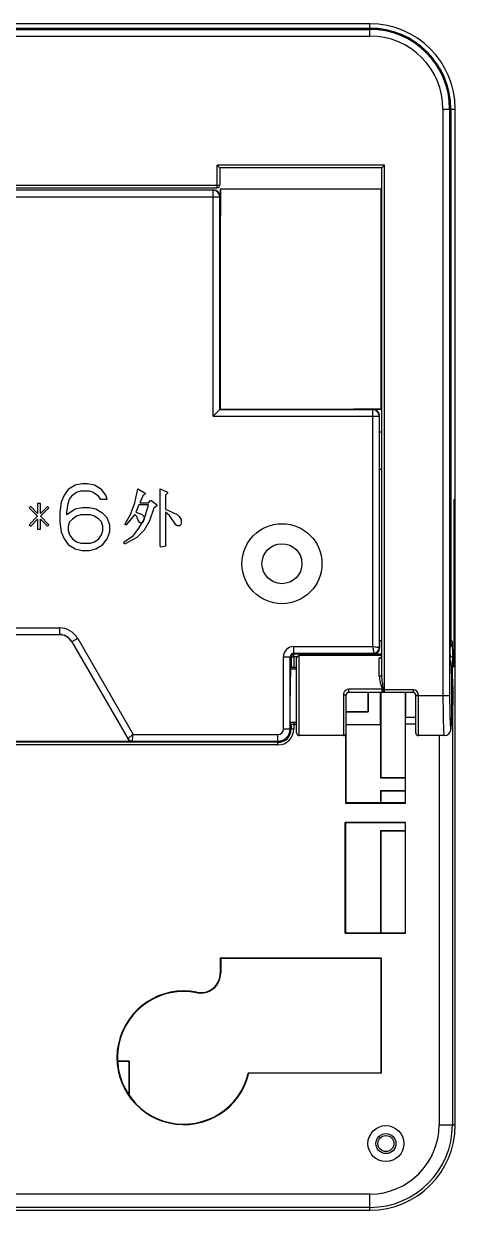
# Model space of a CAD drawing. Header units: millimetres. Extents: x -49 to 349, y -4 to 205.
# Drawn here: x 316.5 to 348.9, y 60.2 to 149.2 of the extents above; entities that cross this region are included whole.
import ezdxf

# ---------------------------------------------------------------- set-up
doc = ezdxf.new("R2010")
doc.units = ezdxf.units.MM
doc.header["$LTSCALE"] = 16.335
doc.layers.get('0').update_dxf_attribs({"linetype": 'CONTINUOUS'})
doc.layers.add('INTFCLR_7', color=7, linetype='CONTINUOUS')

msp = doc.modelspace()

# ---------------------------------------------------------------- linework, layer by layer
at = {"color": 7, "linetype": 'Continuous'}
for p, q in [((266.296, 148.907), (342.496, 148.907)), ((266.296, 148.82), (342.496, 148.82)), ((342.496, 148.855), (312.397, 148.855)), ((342.496, 149.243), (314.396, 149.243)), ((342.496, 148.32), (342.496, 149.243)), ((266.296, 148.32), (342.496, 148.32)), ((347.973, 142.843), (348.896, 142.843)), ((347.973, 142.843), (347.973, 98.843)), ((348.473, 142.843), (348.473, 98.843)), ((348.508, 101.883), (348.508, 142.843)), ((348.56, 142.843), (348.56, 102.987)), ((348.896, 66.643), (348.896, 142.843)), ((343.596, 138.643), (331.034, 138.643)), ((331.034, 136.943), (331.034, 138.643)), ((331.234, 138.443), (331.034, 138.643)), ((343.396, 138.443), (331.234, 138.443)), ((331.234, 138.443), (331.234, 137.143)), ((343.596, 138.643), (343.396, 138.443)), ((343.396, 100.392), (343.396, 138.443)), ((343.596, 99.089), (343.596, 138.643)), ((268.496, 137.143), (331.234, 137.143)), ((268.496, 136.943), (331.034, 136.943)), ((268.506, 136.783), (330.761, 136.783)), ((330.735, 136.757), (268.506, 136.757)), ((268.506, 136.257), (331.234, 136.257)), ((330.735, 119.803), (330.735, 136.757)), ((331.234, 120.303), (331.234, 136.257)), ((331.261, 136.865), (343.303, 136.865)), ((331.261, 136.865), (331.261, 136.283)), ((331.282, 136.844), (331.282, 134.863)), ((343.303, 136.865), (343.303, 120.329)), ((331.282, 134.863), (331.263, 134.844)), ((331.263, 134.844), (331.263, 120.331)), ((331.234, 120.303), (330.735, 119.803)), ((331.234, 120.303), (342.694, 120.303)), ((331.263, 120.331), (341.282, 120.331)), ((341.301, 120.35), (341.282, 120.331)), ((341.301, 120.35), (343.282, 120.35)), ((342.694, 120.303), (342.694, 102.53)), ((342.721, 120.329), (343.303, 120.329)), ((330.735, 119.803), (343.194, 119.803)), ((343.194, 119.803), (343.194, 102.443)), ((343.221, 102.987), (343.221, 119.829)), ((343.221, 118.643), (343.396, 118.643)), ((343.221, 115.843), (343.396, 115.843)), ((348.875, 113.553), (348.809, 113.553)), ((348.809, 101.003), (348.809, 113.553)), ((348.875, 113.553), (348.875, 101.003)), ((289.592, 103.93), (319.2, 103.93)), ((289.592, 103.431), (319.2, 103.431)), ((319.2, 103.93), (319.2, 103.431)), ((320.575, 103.137), (320.142, 102.887)), ((320.142, 102.887), (324.328, 95.637)), ((320.575, 103.137), (324.735, 95.93)), ((336.796, 102.53), (342.694, 102.53)), ((336.796, 101.747), (336.796, 102.53)), ((343.221, 102.987), (343.396, 102.987)), ((348.56, 102.987), (348.508, 102.987)), ((348.56, 102.987), (348.641, 102.946)), ((336.009, 101.743), (336.793, 101.743)), ((336.009, 96.343), (336.009, 101.743)), ((336.509, 96.343), (336.509, 101.743)), ((336.593, 101.743), (336.593, 100.979)), ((337.027, 101.747), (336.793, 101.747)), ((336.793, 101.747), (336.793, 100.979)), ((336.796, 102.031), (342.782, 102.031)), ((343.396, 101.947), (336.796, 101.947)), ((336.996, 96.043), (336.996, 101.643)), ((343.396, 101.843), (337.196, 101.843)), ((337.196, 95.843), (337.196, 101.843)), ((342.782, 101.987), (342.782, 102.031)), ((342.782, 101.987), (343.396, 101.987)), ((343.196, 100.295), (343.196, 101.624)), ((348.508, 101.942), (348.508, 101.942)), ((348.682, 101.747), (348.509, 101.747)), ((348.682, 101.747), (348.682, 100.979)), ((336.543, 100.847), (336.996, 100.847)), ((336.593, 100.979), (336.996, 100.979)), ((348.682, 100.979), (348.607, 100.979)), ((348.618, 100.718), (348.617, 100.74)), ((348.809, 101.003), (348.875, 101.003)), ((340.501, 98.892), (340.501, 95.843)), ((340.701, 90.819), (340.701, 98.889)), ((343.42, 99.32), (340.901, 99.32)), ((340.901, 99.089), (340.901, 99.32)), ((345.728, 99.089), (340.901, 99.089)), ((343.42, 99.089), (343.42, 99.32)), ((345.728, 99.289), (343.519, 99.289)), ((345.128, 99.089), (345.128, 90.819)), ((345.728, 99.289), (345.728, 99.089)), ((345.928, 98.889), (346.128, 98.889)), ((345.928, 96.043), (345.928, 98.889)), ((345.928, 98.843), (348.473, 98.843)), ((346.128, 95.843), (346.128, 98.889)), ((345.16, 97.229), (345.928, 97.229)), ((336.009, 96.343), (336.793, 96.343)), ((336.543, 96.847), (336.996, 96.847)), ((336.593, 96.708), (336.996, 96.708)), ((336.593, 96.708), (336.593, 96.343)), ((336.793, 96.743), (336.793, 96.708)), ((336.793, 96.708), (336.793, 96.343)), ((345.928, 96.708), (345.163, 96.708)), ((345.163, 90.784), (345.163, 96.708)), ((348.682, 96.708), (348.607, 96.708)), ((348.682, 96.708), (348.682, 66.643)), ((335.596, 95.347), (273.196, 95.347)), ((324.685, 95.413), (284.108, 95.413)), ((324.685, 95.431), (335.596, 95.431)), ((324.735, 95.93), (335.596, 95.93)), ((335.596, 95.147), (335.596, 95.93)), ((340.501, 95.843), (337.196, 95.843)), ((340.666, 95.935), (340.666, 90.784)), ((348.061, 95.843), (346.128, 95.843)), ((347.683, 95.843), (347.683, 66.643)), ((335.596, 95.147), (273.196, 95.147)), ((340.666, 90.784), (345.163, 90.784)), ((340.701, 90.819), (345.128, 90.819)), ((345.163, 89.335), (340.633, 89.335)), ((340.633, 81.024), (340.633, 89.335)), ((345.128, 89.3), (340.668, 89.3)), ((340.668, 89.3), (340.668, 81.058)), ((345.128, 89.3), (345.128, 81.058)), ((345.163, 81.024), (345.163, 89.335)), ((340.633, 81.024), (345.163, 81.024)), ((340.668, 81.058), (345.128, 81.058)), ((331.272, 79.171), (343.342, 79.171)), ((331.272, 79.171), (331.272, 78.035)), ((343.307, 79.136), (331.307, 79.136)), ((331.307, 79.136), (331.307, 78.035)), ((343.307, 79.136), (343.307, 70.562)), ((343.342, 79.171), (343.342, 70.527)), ((333.387, 70.562), (343.307, 70.562)), ((343.342, 70.527), (333.414, 70.527)), ((347.683, 66.643), (348.896, 66.643)), ((342.496, 61.457), (266.296, 61.457)), ((342.496, 60.243), (342.496, 61.457)), ((342.496, 60.457), (266.296, 60.457)), ((266.296, 60.243), (342.496, 60.243))]:
    msp.add_line(p, q, dxfattribs=at)
at = {"color": 4, "linetype": 'Continuous'}
for p, q in [((319.863, 114.318), (319.55, 113.892)), ((320.383, 114.637), (319.863, 114.318)), ((320.175, 113.892), (320.488, 114.105)), ((320.904, 114.743), (320.383, 114.637)), ((320.488, 114.105), (320.8, 114.211)), ((320.8, 114.211), (321.425, 114.211)), ((321.321, 114.743), (320.904, 114.743)), ((321.842, 114.637), (321.321, 114.743)), ((321.425, 114.211), (321.738, 114.105)), ((321.738, 114.105), (322.05, 113.892)), ((322.363, 114.318), (321.842, 114.637)), ((322.675, 113.892), (322.363, 114.318)), ((324.853, 113.315), (325.091, 114.346)), ((325.091, 114.346), (325.646, 114.029)), ((325.646, 113.949), (325.488, 113.87)), ((325.646, 114.029), (325.646, 113.949)), ((326.757, 114.346), (327.313, 114.108)), ((326.757, 110.061), (326.757, 114.346)), ((327.313, 114.029), (327.154, 113.87)), ((327.313, 114.108), (327.313, 114.029)), ((317.05, 113.041), (316.946, 112.935)), ((317.571, 112.509), (317.05, 113.041)), ((317.779, 113.254), (317.571, 113.254)), ((317.571, 113.254), (317.571, 112.509)), ((317.779, 112.509), (317.779, 113.254)), ((318.3, 113.041), (317.779, 112.509)), ((318.404, 112.935), (318.3, 113.041)), ((319.342, 113.36), (319.238, 112.615)), ((319.55, 113.892), (319.342, 113.36)), ((319.758, 112.615), (319.863, 113.254)), ((319.863, 113.254), (319.967, 113.573)), ((319.967, 113.573), (320.175, 113.892)), ((322.05, 113.892), (322.258, 113.573)), ((322.258, 113.573), (322.779, 113.573)), ((322.779, 113.573), (322.675, 113.892)), ((324.535, 112.442), (324.853, 113.315)), ((325.17, 113.156), (324.932, 112.6)), ((325.884, 113.156), (325.17, 113.156)), ((325.488, 113.87), (325.249, 113.315)), ((325.249, 113.315), (325.884, 113.315)), ((325.567, 112.045), (325.884, 113.156)), ((325.884, 113.315), (326.043, 113.473)), ((326.043, 113.473), (326.122, 113.473)), ((326.122, 113.473), (326.519, 113.156)), ((326.519, 113.076), (326.281, 112.918)), ((326.519, 113.156), (326.519, 113.076)), ((327.154, 113.87), (327.154, 112.838)), ((316.946, 112.935), (317.571, 112.296)), ((317.571, 112.296), (316.946, 111.658)), ((317.779, 112.296), (318.404, 112.935)), ((318.404, 111.658), (317.779, 112.296)), ((319.238, 112.615), (319.238, 111.871)), ((320.383, 112.828), (319.758, 112.403)), ((319.758, 112.403), (319.758, 112.615)), ((320.488, 112.296), (320.175, 112.084)), ((320.904, 112.935), (320.383, 112.828)), ((320.8, 112.403), (320.488, 112.296)), ((321.529, 112.403), (320.8, 112.403)), ((321.425, 112.935), (320.904, 112.935)), ((321.946, 112.828), (321.425, 112.935)), ((321.842, 112.296), (321.529, 112.403)), ((322.154, 112.084), (321.842, 112.296)), ((322.467, 112.509), (321.946, 112.828)), ((322.779, 112.19), (322.467, 112.509)), ((322.988, 111.658), (322.779, 112.19)), ((324.138, 111.727), (324.535, 112.442)), ((324.853, 112.442), (324.218, 111.648)), ((325.011, 112.283), (324.853, 112.442)), ((324.932, 112.6), (325.408, 112.442)), ((325.091, 112.045), (325.011, 112.283)), ((325.408, 112.442), (325.488, 112.362)), ((325.488, 112.362), (325.567, 112.203)), ((325.567, 112.203), (325.488, 111.886)), ((326.281, 112.918), (325.964, 111.965)), ((327.154, 112.838), (328.027, 112.442)), ((327.472, 112.362), (327.154, 112.6)), ((327.154, 112.6), (327.154, 110.061)), ((327.948, 111.648), (327.472, 112.362)), ((328.027, 112.442), (328.186, 112.283)), ((328.186, 112.283), (328.345, 112.045)), ((316.946, 111.658), (317.05, 111.552)), ((317.05, 111.552), (317.571, 112.084)), ((317.571, 112.084), (317.571, 111.339)), ((317.571, 111.339), (317.779, 111.339)), ((317.779, 111.339), (317.779, 112.084)), ((317.779, 112.084), (318.3, 111.552)), ((318.3, 111.552), (318.404, 111.658)), ((319.238, 111.871), (319.342, 111.126)), ((319.967, 111.871), (319.863, 111.552)), ((319.863, 111.552), (319.863, 111.232)), ((320.175, 112.084), (319.967, 111.871)), ((322.363, 111.871), (322.154, 112.084)), ((322.467, 111.552), (322.363, 111.871)), ((322.467, 111.232), (322.467, 111.552)), ((322.988, 111.126), (322.988, 111.658)), ((324.138, 111.648), (324.138, 111.727)), ((324.218, 111.648), (324.138, 111.648)), ((324.773, 110.854), (325.17, 111.41)), ((325.567, 111.251), (325.011, 110.696)), ((325.249, 111.807), (325.091, 112.045)), ((325.17, 111.41), (325.567, 112.045)), ((325.408, 111.807), (325.249, 111.807)), ((325.488, 111.886), (325.408, 111.807)), ((325.964, 111.965), (325.567, 111.251)), ((328.027, 111.569), (327.948, 111.648)), ((328.265, 111.569), (328.027, 111.569)), ((328.345, 111.727), (328.265, 111.569)), ((328.345, 112.045), (328.345, 111.727)), ((319.342, 111.126), (319.55, 110.594)), ((319.55, 110.594), (319.863, 110.169)), ((319.863, 111.232), (319.967, 110.913)), ((319.967, 110.913), (320.175, 110.594)), ((320.175, 110.594), (320.488, 110.381)), ((320.488, 110.381), (320.8, 110.275)), ((321.529, 110.275), (321.842, 110.381)), ((321.842, 110.381), (322.154, 110.594)), ((322.154, 110.594), (322.363, 110.913)), ((322.363, 110.913), (322.467, 111.232)), ((322.467, 110.169), (322.779, 110.594)), ((322.779, 110.594), (322.988, 111.126)), ((324.059, 110.378), (324.773, 110.854)), ((324.059, 110.219), (324.059, 110.378)), ((325.011, 110.696), (324.138, 110.219)), ((319.863, 110.169), (320.383, 109.85)), ((320.383, 109.85), (320.904, 109.743)), ((320.8, 110.275), (321.529, 110.275)), ((320.904, 109.743), (321.425, 109.743)), ((321.425, 109.743), (321.946, 109.85)), ((321.946, 109.85), (322.467, 110.169)), ((324.138, 110.219), (324.059, 110.219)), ((326.837, 109.981), (326.757, 110.061)), ((327.154, 110.061), (326.837, 109.981))]:
    msp.add_line(p, q, dxfattribs=at)
at = {"color": 7, "linetype": 'Continuous'}
for points in [[(348.521, 101.338), (348.522, 101.329), (348.521, 101.341), (348.519, 101.381), (348.516, 101.444), (348.513, 101.528), (348.511, 101.631), (348.509, 101.751), (348.508, 101.883)], [(348.618, 100.738), (348.61, 100.913), (348.602, 101.055), (348.594, 101.177), (348.584, 101.278), (348.573, 101.363), (348.556, 101.446), (348.516, 101.557), (348.512, 101.562)], [(348.628, 100.428), (348.621, 100.659), (348.618, 100.738)], [(348.061, 95.843), (348.257, 95.883), (348.415, 95.989), (348.516, 96.129), (348.556, 96.24), (348.573, 96.322), (348.584, 96.403), (348.593, 96.496), (348.601, 96.606), (348.609, 96.739), (348.616, 96.895), (348.623, 97.076), (348.629, 97.283), (348.635, 97.514), (348.64, 97.768), (348.643, 98.044), (348.646, 98.338), (348.648, 98.647), (348.648, 98.966), (348.647, 99.289), (348.644, 99.612), (348.639, 99.928), (348.634, 100.23), (348.628, 100.428)]]:
    msp.add_lwpolyline(points, dxfattribs=at)
for centre, radius in [((335.896, 108.743), 3), ((335.896, 108.743), 1.5), ((343.696, 65.243), 1.35), ((343.696, 65.243), 0.75)]:
    msp.add_circle(centre, radius, dxfattribs=at)
for centre, radius, start, end in [((342.496, 142.843), 6.4, 0, 90), ((342.496, 142.843), 6.064, 0, 90), ((342.496, 142.843), 6.012, 0, 90), ((342.496, 142.843), 5.977, 0, 90), ((342.496, 142.843), 5.477, 0, 90), ((331.034, 137.143), 0.2, 270, 0), ((330.734, 136.257), 0.5, 0.02094, 89.97906), ((342.694, 119.803), 0.5, 0.02094, 89.97906), ((319.2, 102.343), 1.587, 30, 90), ((319.2, 102.343), 1.087, 30, 90), ((319.2, 102.343), 1.07, 30, 90), ((336.796, 101.743), 0.787, 90, 180), ((342.782, 102.443), 0.413, 270, 0), ((347.552, 102.989), 1.007, 344.8369, 359.8869), ((336.796, 101.743), 0.287, 90, 180), ((337.196, 101.643), 0.2, 90, 180), ((367.135, 101.937), 18.627, 179.98469, 180.73164), ((384.138, 100.978), 47.345, 179.99968, 180.15905), ((348.068, 101.259), 0.471, 0.56483, 10.88197), ((321.219, 99.65), 27.42, 1.6501, 2.23195), ((272.254, 99.352), 76.445, 1.04771, 1.21911), ((261.386, 99.152), 87.315, 0.79721, 1.04859), ((313.997, 99.437), 34.645, 1.49872, 1.6587), ((251.229, 99.004), 97.473, 0.62787, 0.80097), ((340.944, 98.896), 0.443, 151.15774, 160.0473), ((340.901, 98.889), 0.2, 90, 180), ((345.728, 98.889), 0.4, 0, 90), ((345.728, 98.889), 0.2, 0, 90), ((335.596, 96.343), 1.197, 270, 0), ((335.596, 96.343), 0.997, 270, 0), ((335.596, 96.343), 0.913, 270, 0), ((335.596, 96.343), 0.413, 270, 0), ((383.989, 96.708), 47.197, 179.83161, 179.95843), ((324.685, 95.843), 0.43, 210, 270), ((324.685, 95.843), 0.413, 210, 270), ((337.196, 96.043), 0.2, 180, 270), ((340.501, 96.043), 0.2, 270, 0), ((346.128, 96.043), 0.2, 180, 270), ((329.807, 78.035), 1.5, 258.67707, 0), ((329.807, 78.035), 1.465, 258.67707, 0), ((328.535, 71.682), 5.014, 78.67707, 346.68479), ((328.535, 71.682), 4.979, 78.67707, 347.00231), ((320.802, 60.551), 16.081, 38.34226, 38.50102), ((342.496, 66.643), 6.4, 270, 0), ((342.496, 66.643), 6.186, 270, 0), ((342.496, 66.643), 5.186, 270, 0)]:
    msp.add_arc(centre, radius, start, end, dxfattribs=at)
for centre, major_axis, ratio, start_param, end_param in [((330.761, 136.283), (0.354, 0.354), 0.999695, -0.785246, 0.785246), ((342.721, 119.829), (0.354, 0.354), 0.999695, -0.785246, 0.785246), ((343.238, 102.987), (0, 1), 0.017455, -4.712389, -4.137442), ((336.553, 98.843), (0, 2.1), 0.017455, -0.262994, 1.570796), ((345.206, 98.843), (0, 3.1), 0.017455, 1.483535, 2.118623), ((345.145, 96.708), (0, 1), 0.017455, -1.570796, -1.02297), ((336.553, 98.843), (0, 2.1), 0.017455, -3.141593, -2.868099)]:
    msp.add_ellipse(centre, major_axis=major_axis, ratio=ratio, start_param=start_param, end_param=end_param, dxfattribs=at)
for points, knots in [([(343.194, 102.443), (343.181, 102.443), (343.13, 102.451), (343.025, 102.462), (342.872, 102.49), (342.756, 102.514), (342.694, 102.531)], [0, 0, 0, 0, 0.081575, 0.300673, 0.623308, 1, 1, 1, 1]), ([(342.694, 102.53), (342.711, 102.469), (342.735, 102.353), (342.762, 102.2), (342.774, 102.095), (342.782, 102.044), (342.782, 102.031)], [0, 0, 0, 0, 0.37671, 0.699312, 0.918448, 1, 1, 1, 1]), ([(342.782, 101.987), (342.833, 101.988), (342.938, 102.009), (343.081, 102.095), (343.195, 102.243), (343.224, 102.374), (343.223, 102.443)], [0, 0, 0, 0, 0.218645, 0.44847, 0.702778, 1, 1, 1, 1]), ([(348.641, 102.946), (348.643, 102.945), (348.646, 102.934), (348.65, 102.917), (348.653, 102.886), (348.657, 102.846), (348.661, 102.795), (348.666, 102.708), (348.671, 102.577), (348.676, 102.399), (348.679, 102.195), (348.682, 101.975), (348.682, 101.824), (348.682, 101.747)], [0, 0, 0, 0, 0.007221, 0.023287, 0.048401, 0.082399, 0.124992, 0.175795, 0.300077, 0.450632, 0.621835, 0.807261, 1, 1, 1, 1]), ([(336.796, 101.947), (336.744, 101.946), (336.636, 101.903), (336.592, 101.795), (336.593, 101.743)], [0, 0, 0, 0, 0.499862, 1, 1, 1, 1]), ([(343.196, 101.624), (343.196, 101.636), (343.206, 101.663), (343.244, 101.692), (343.299, 101.715), (343.342, 101.725), (343.366, 101.729)], [0, 0, 0, 0, 0.168135, 0.377355, 0.654625, 1, 1, 1, 1]), ([(343.383, 101.743), (343.371, 101.713), (343.342, 101.677), (343.306, 101.654), (343.296, 101.649)], [0, 0, 0, 0, 0.743457, 1, 1, 1, 1]), ([(348.539, 101.264), (348.538, 101.259), (348.536, 101.253), (348.536, 101.244), (348.531, 101.24), (348.529, 101.249), (348.527, 101.258), (348.525, 101.275), (348.523, 101.296), (348.521, 101.323), (348.519, 101.355), (348.517, 101.408), (348.514, 101.484), (348.511, 101.587), (348.51, 101.66), (348.51, 101.699)], [0, 0, 0, 0, 0.027729, 0.043707, 0.049291, 0.05954, 0.081317, 0.114882, 0.160054, 0.216485, 0.283727, 0.36122, 0.544306, 0.759633, 1, 1, 1, 1]), ([(348.554, 101.337), (348.55, 101.328), (348.545, 101.304), (348.541, 101.279), (348.539, 101.264)], [0, 0, 0, 0, 0.368558, 1, 1, 1, 1]), ([(348.603, 101.027), (348.601, 101.054), (348.598, 101.105), (348.592, 101.176), (348.586, 101.234), (348.581, 101.279), (348.574, 101.313), (348.57, 101.332), (348.561, 101.347), (348.556, 101.339), (348.554, 101.337)], [0, 0, 0, 0, 0.250059, 0.464096, 0.641176, 0.780542, 0.881732, 0.944783, 0.972824, 1, 1, 1, 1]), ([(348.617, 100.74), (348.616, 100.767), (348.612, 100.862), (348.607, 100.958), (348.603, 101.027)], [0, 0, 0, 0, 0.276249, 1, 1, 1, 1]), ([(348.682, 100.979), (348.681, 100.965), (348.674, 100.909), (348.649, 100.856), (348.625, 100.82)], [0, 0, 0, 0, 0.238533, 1, 1, 1, 1]), ([(343.396, 100.392), (343.396, 100.362), (343.344, 100.32), (343.271, 100.301), (343.222, 100.295), (343.196, 100.295)], [0, 0, 0, 0, 0.383091, 0.673488, 1, 1, 1, 1]), ([(343.196, 100.295), (343.196, 100.216), (343.213, 100.054), (343.284, 99.726), (343.363, 99.483), (343.42, 99.32)], [0, 0, 0, 0, 0.237492, 0.485019, 1, 1, 1, 1]), ([(343.519, 99.289), (343.488, 99.473), (343.431, 99.839), (343.396, 100.209), (343.396, 100.392)], [0, 0, 0, 0, 0.504233, 1, 1, 1, 1]), ([(348.473, 98.843), (348.473, 98.648), (348.475, 98.268), (348.48, 97.803), (348.488, 97.455), (348.494, 97.221), (348.501, 97.009), (348.509, 96.824), (348.517, 96.666), (348.526, 96.539), (348.534, 96.453), (348.542, 96.401), (348.546, 96.374), (348.551, 96.357), (348.555, 96.348), (348.557, 96.345), (348.56, 96.343), (348.563, 96.344), (348.566, 96.348), (348.57, 96.356), (348.574, 96.372), (348.579, 96.398), (348.584, 96.432), (348.589, 96.475), (348.593, 96.526), (348.6, 96.61), (348.608, 96.734), (348.616, 96.904), (348.623, 97.102), (348.63, 97.324), (348.638, 97.659), (348.645, 98.114), (348.648, 98.683), (348.647, 99.26), (348.642, 99.815), (348.635, 100.173), (348.63, 100.343)], [0, 0, 0, 0, 0.090024, 0.175043, 0.214157, 0.250288, 0.282921, 0.311601, 0.335934, 0.355582, 0.370292, 0.375728, 0.379871, 0.382727, 0.383685, 0.384352, 0.384795, 0.385215, 0.385832, 0.386731, 0.389462, 0.393479, 0.398794, 0.405396, 0.413261, 0.422364, 0.444168, 0.470512, 0.501026, 0.535291, 0.572819, 0.655532, 0.744554, 0.834938, 0.921679, 1, 1, 1, 1]), ([(348.696, 100.072), (348.7, 99.787), (348.707, 98.666), (348.7, 97.544), (348.682, 96.708)], [0, 0, 0, 0, 0.25414, 1, 1, 1, 1]), ([(340.701, 98.889), (340.701, 98.889), (340.699, 98.889), (340.696, 98.889), (340.691, 98.89), (340.682, 98.89), (340.665, 98.891), (340.64, 98.891), (340.61, 98.891), (340.563, 98.892), (340.526, 98.892), (340.501, 98.892)], [0, 0, 0, 0, 0.005146, 0.019748, 0.043672, 0.076674, 0.168867, 0.293138, 0.444593, 0.618006, 1, 1, 1, 1]), ([(340.901, 99.32), (340.831, 99.32), (340.689, 99.279), (340.59, 99.171), (340.556, 99.11)], [0, 0, 0, 0, 0.50007, 1, 1, 1, 1]), ([(343.519, 99.289), (343.511, 99.291), (343.478, 99.303), (343.445, 99.313), (343.42, 99.32)], [0, 0, 0, 0, 0.242498, 1, 1, 1, 1]), ([(343.529, 99.189), (343.527, 99.197), (343.521, 99.23), (343.519, 99.263), (343.519, 99.289)], [0, 0, 0, 0, 0.238313, 1, 1, 1, 1]), ([(343.596, 99.089), (343.581, 99.089), (343.557, 99.112), (343.54, 99.149), (343.532, 99.175), (343.529, 99.189)], [0, 0, 0, 0, 0.373884, 0.656598, 1, 1, 1, 1]), ([(347.973, 98.843), (347.973, 98.648), (347.975, 98.265), (347.979, 97.71), (347.987, 97.198), (347.996, 96.807), (348.005, 96.531), (348.012, 96.357), (348.019, 96.206), (348.026, 96.08), (348.034, 95.981), (348.041, 95.916), (348.047, 95.878), (348.051, 95.86), (348.055, 95.849), (348.059, 95.843), (348.061, 95.843)], [0, 0, 0, 0, 0.194723, 0.382097, 0.554666, 0.705982, 0.771787, 0.83018, 0.880588, 0.922534, 0.955647, 0.979597, 0.988086, 0.994252, 0.998134, 1, 1, 1, 1]), ([(348.682, 96.708), (348.681, 96.721), (348.674, 96.777), (348.649, 96.83), (348.626, 96.866)], [0, 0, 0, 0, 0.238559, 1, 1, 1, 1]), ([(324.735, 95.931), (324.686, 95.891), (324.592, 95.821), (324.467, 95.73), (324.381, 95.673), (324.339, 95.644), (324.328, 95.637)], [0, 0, 0, 0, 0.378038, 0.70043, 0.918755, 1, 1, 1, 1]), ([(324.685, 95.431), (324.685, 95.444), (324.689, 95.494), (324.701, 95.661), (324.717, 95.815), (324.736, 95.93)], [0, 0, 0, 0, 0.081254, 0.299593, 1, 1, 1, 1])]:
    msp.add_open_spline(points, degree=3, knots=knots, dxfattribs=at)
for points in [[(348.641, 102.946), (348.641, 102.784), (348.599, 102.616), (348.521, 102.473)], [(343.296, 101.649), (343.266, 101.633), (343.231, 101.624), (343.196, 101.624)], [(340.528, 99.047), (340.51, 98.998), (340.501, 98.945), (340.501, 98.892)]]:
    msp.add_open_spline(points, degree=3, dxfattribs=at)
at = {"layer": 'INTFCLR_7', "color": 7, "linetype": 'Continuous'}
for p, q in [((341.494, 149.243), (267.298, 149.243)), ((348.896, 113.553), (348.896, 141.841)), ((348.896, 67.645), (348.896, 101.003)), ((342.346, 99.089), (342.346, 97.643)), ((342.364, 99.089), (342.364, 97.626)), ((343.295, 96.661), (343.295, 99.089)), ((343.346, 92.693), (343.346, 99.089)), ((340.701, 97.643), (342.346, 97.643)), ((340.701, 97.626), (342.364, 97.626)), ((343.295, 96.661), (340.701, 96.661)), ((343.312, 96.643), (340.701, 96.643)), ((343.312, 96.643), (343.295, 96.661)), ((343.312, 92.659), (343.312, 96.643)), ((343.346, 92.693), (343.312, 92.659)), ((345.128, 92.659), (343.312, 92.659)), ((343.346, 92.693), (345.128, 92.693)), ((343.312, 91.727), (345.128, 91.727)), ((343.346, 91.693), (343.312, 91.727)), ((343.312, 90.819), (343.312, 91.727)), ((343.346, 91.693), (345.128, 91.693)), ((343.346, 90.819), (343.346, 91.693)), ((343.312, 88.727), (345.128, 88.727)), ((343.346, 88.693), (343.312, 88.727)), ((343.312, 81.058), (343.312, 88.727)), ((343.346, 88.693), (345.128, 88.693)), ((343.346, 81.058), (343.346, 88.693)), ((324.429, 71.427), (323.608, 71.427)), ((324.403, 71.401), (323.608, 71.401)), ((324.429, 71.427), (324.403, 71.401)), ((324.403, 71.401), (324.403, 68.99)), ((324.429, 71.427), (324.429, 68.949)), ((267.298, 60.243), (341.494, 60.243))]:
    msp.add_line(p, q, dxfattribs=at)
msp.add_circle((343.696, 65.243), 0.6, dxfattribs=at)

doc.saveas('drawing.dxf')
